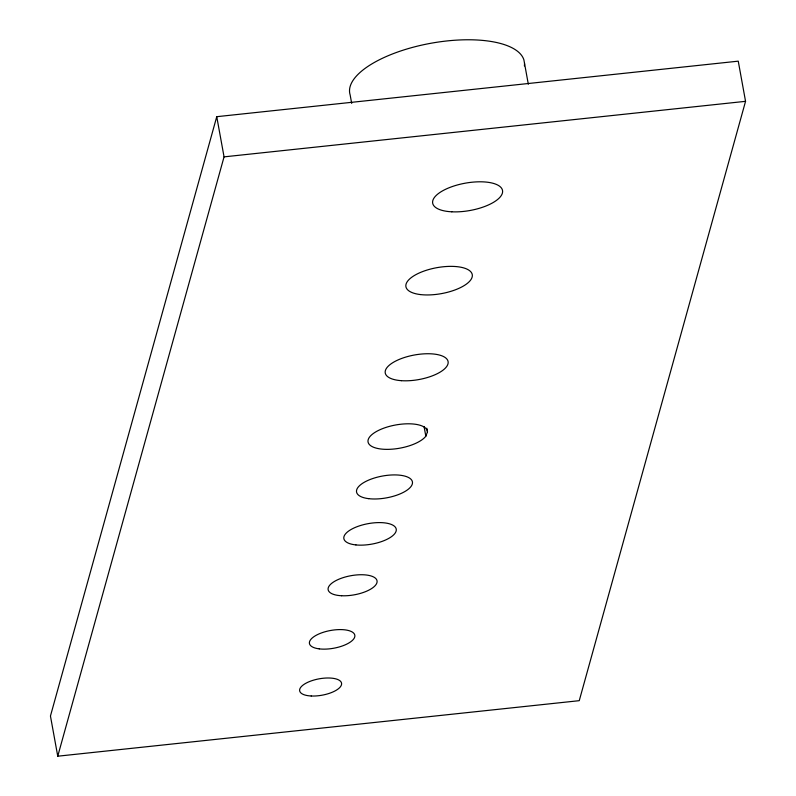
<?xml version="1.0" encoding="UTF-8"?>
<svg xmlns="http://www.w3.org/2000/svg" width="796" height="796" viewBox="0 0 796 796"><rect width="100%" height="100%" fill="white"/><g stroke="black" fill="none" stroke-linecap="round" stroke-linejoin="round"><path stroke-width="1.19" d="M427.482 431.86L425.83 436.208A30.158 11.781 -10.3 0 1 377.622 448.466A30.158 11.781 -10.3 0 1 385.572 427.542A30.158 11.781 -10.3 0 1 427.482 431.86L426.825 428.208M216.751 116.684L50.447 716.032L57.75 756.2L579.249 700.679L745.553 101.331L738.25 61.163L216.751 116.684L224.054 156.862L57.75 756.2M224.054 156.862L745.553 101.331M528.315 84.227L523.897 59.879A88.714 34.666 -10.3 0 0 426.586 44.088A88.714 34.666 -10.3 0 0 350.14 94.883L351.683 103.4M424.059 426.467L425.83 436.208M524.504 63.461A88.714 34.666 -10.3 0 1 524.385 65.929M311.196 695.993A21.293 8.318 -10.3 0 0 341.574 683.306A21.293 8.318 -10.3 0 0 309.067 681.734A21.293 8.318 -10.3 0 0 311.196 695.993M319.246 648.869A23.064 9.015 -10.3 0 0 354.807 636.611A23.064 9.015 -10.3 0 0 322.32 632.621A23.064 9.015 -10.3 0 0 319.246 648.869M341.613 595.746A24.835 9.701 -10.3 0 0 377.055 580.941A24.835 9.701 -10.3 0 0 339.126 579.11A24.835 9.701 -10.3 0 0 341.613 595.746M355.931 544.922A26.616 10.398 -10.3 0 0 396.269 530.315A26.616 10.398 -10.3 0 0 357.931 526.375A26.616 10.398 -10.3 0 0 355.931 544.922M368.647 498.654A28.387 11.094 -10.3 0 0 412.408 483.55A28.387 11.094 -10.3 0 0 372.409 478.655A28.387 11.094 -10.3 0 0 368.647 498.654M401.363 380.677A31.94 12.477 -10.3 0 0 448.168 362.25A31.94 12.477 -10.3 0 0 400.497 358.897A31.94 12.477 -10.3 0 0 401.363 380.677M420.238 294.55A33.711 13.174 -10.3 0 0 472.237 276.64A33.711 13.174 -10.3 0 0 424.795 270.789A33.711 13.174 -10.3 0 0 420.238 294.55M451.82 211.806A35.482 13.86 -10.3 0 0 502.555 190.702A35.482 13.86 -10.3 0 0 448.447 188.015A35.482 13.86 -10.3 0 0 451.82 211.806"/></g></svg>
